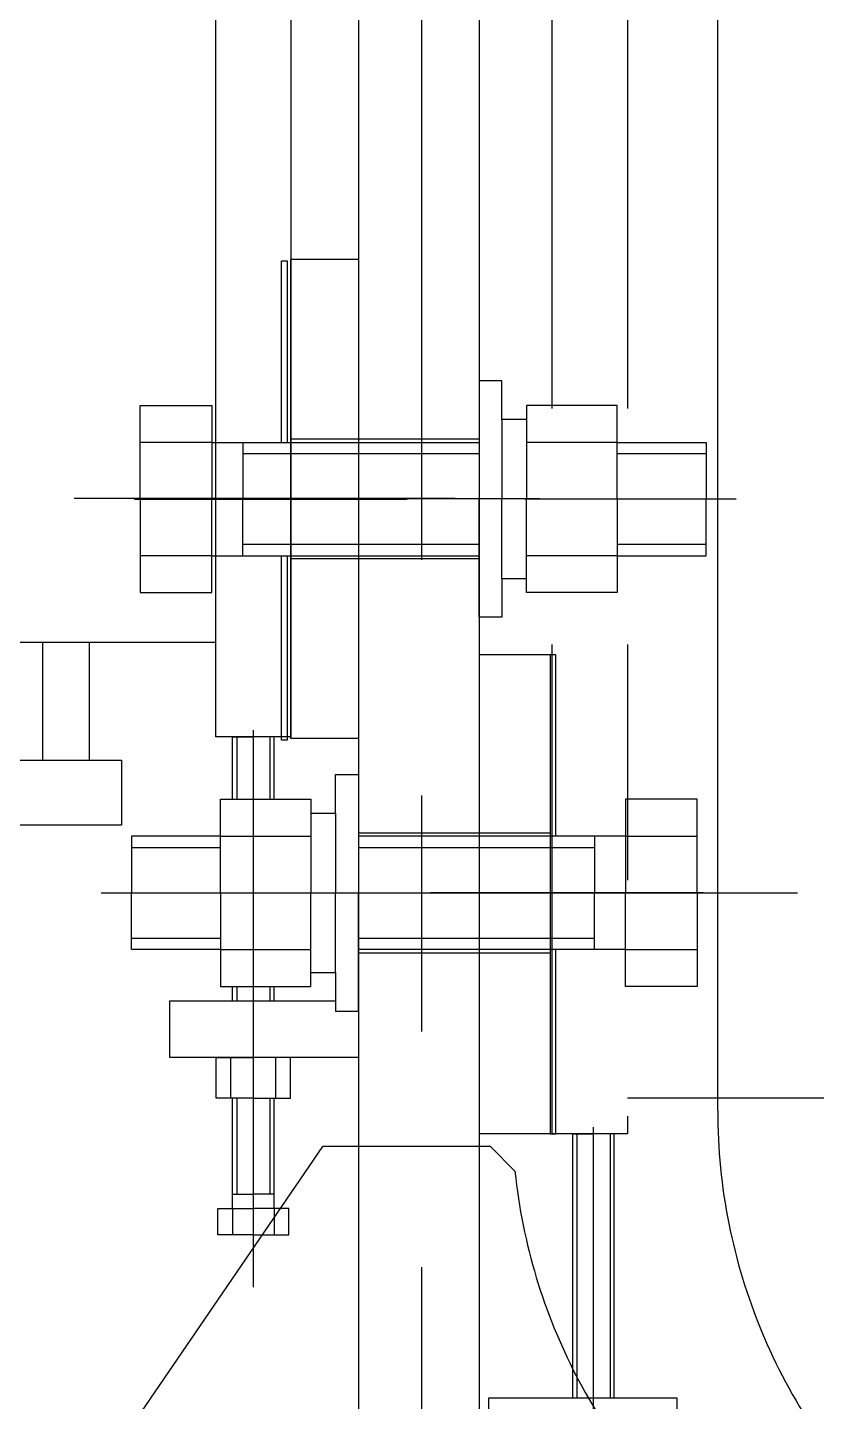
# Model space of a CAD drawing. Header units: millimetres. Extents: x 0 to 21000, y 0 to 14850.
# Drawn here: x 4717 to 5135, y 6995 to 7724 of the extents above; entities that cross this region are included whole.
import ezdxf

# ---------------------------------------------------------------- set-up
doc = ezdxf.new("R2010")
doc.units = ezdxf.units.MM
doc.header["$LTSCALE"] = 500
doc.linetypes.add('G', pattern=[2, 1.25, -0.25, 0.25, -0.25])
doc.linetypes.add('K', pattern=[2.5, 1.25, -0.25, 0.25, -0.25, 0.25, -0.25])
for name, color, linetype in [('01', 7, 'Continuous'), ('02', 1, 'Continuous'), ('05', 4, 'G'), ('07', 6, 'K')]:
    doc.layers.add(name, color=color, linetype=linetype)

# ---------------------------------------------------------------- blocks, each defined once
blk = doc.blocks.new('retew')
at = {"layer": '07', "color": 6, "linetype": 'K'}
for p, q in [((69163.08, 1112.12), (68566.08, 1112.12)), ((69047.58, 839.74), (69047.58, 1112.12)), ((68921.33, 1023.32), (69175.33, 1023.32)), ((68921.33, 1023.32), (68921.33, 985.62)), ((69015.83, 921.62), (69015.83, 1023.32)), ((69079.33, 921.62), (69079.33, 1023.32)), ((69175.33, 1023.32), (69175.33, 985.62)), ((68838.58, 809.58), (68838.58, 1017.71)), ((69195.08, 1004.62), (69182.08, 991.62)), ((69182.08, 991.62), (69182.08, 902.8)), ((68566.08, 985.62), (69182.08, 985.62)), ((68806.83, 885.62), (68806.83, 985.62)), ((68870.33, 885.62), (68870.33, 985.62)), ((69182.08, 985.62), (69569.33, 985.62)), ((68566.08, 921.62), (69182.08, 921.62)), ((68711.83, 921.62), (68711.83, 885.62)), ((68965.83, 921.62), (68965.83, 885.62)), ((69182.08, 921.62), (69569.33, 921.62)), ((69544.08, 655.12), (69182.08, 902.8)), ((68711.83, 885.62), (68965.83, 885.62))]:
    blk.add_line(p, q, dxfattribs=at)
for centre, start in [((69163.08, 1417.12), 270), ((69163.08, 1307.93), 276.02244)]:
    blk.add_arc(centre, 305, start, 0, dxfattribs=at)
blk = doc.blocks.new('ewrewr')
at = {"layer": '05', "color": 142, "linetype": 'G'}
for p, q in [((-6480.28, 6782.62), (-6682.3, 6782.62)), ((-6457.75, 6027.12), (-6697.42, 6027.12))]:
    blk.add_line(p, q, dxfattribs=at)
at = {"layer": '07', "color": 6, "linetype": 'K'}
for p, q in [((-6657.2, 6955.69), (-7015.22, 6955.69)), ((-6674.2, 6955.69), (-6674.23, 6955.72)), ((-6657.2, 6921.22), (-6657.2, 6955.69)), ((-7012.2, 6921.22), (-6657.2, 6921.22)), ((-6698.79, 6921.22), (-6698.79, 6858.87)), ((-6674.2, 6921.22), (-6674.2, 6858.87)), ((-6607.2, 6908.87), (-6607.2, 5899.37)), ((-6567.2, 6908.87), (-6607.2, 6908.87)), ((-6567.2, 6908.87), (-6567.2, 6153.37)), ((-6607.2, 6858.87), (-7527.06, 6858.87)), ((-6567.2, 6153.37), (-6567.2, 5899.37)), ((-6607.2, 5918.52), (-7069.2, 5918.52)), ((-6607.2, 5899.37), (-6567.2, 5899.37))]:
    blk.add_line(p, q, dxfattribs=at)
blk = doc.blocks.new('rtret')
at = {"layer": '01'}
for p, q in [((3613.36, 5083.96), (3613.36, 5045.96)), ((3662.97, 5083.96), (3613.36, 5083.96)), ((3632.97, 5045.96), (3632.97, 5083.96)), ((3662.97, 5083.96), (3712.57, 5083.96)), ((3692.97, 5045.96), (3692.97, 5083.96)), ((3712.57, 5083.96), (3712.57, 5045.96)), ((3613.36, 5045.96), (3662.97, 5045.96)), ((3632.97, 5045.96), (3632.97, 4904.26)), ((3712.57, 5045.96), (3662.97, 5045.96)), ((3692.97, 5045.96), (3692.97, 4904.26)), ((3632.97, 5029.46), (3662.97, 5029.46)), ((3692.97, 5029.46), (3662.97, 5029.46)), ((3600.29, 4904.26), (3662.97, 4904.26)), ((3600.29, 4892.2), (3600.29, 4904.26)), ((3725.64, 4904.26), (3662.97, 4904.26)), ((3725.64, 4892.2), (3725.64, 4904.26)), ((3620.73, 4892.2), (3600.29, 4892.2)), ((3620.73, 4879.11), (3620.73, 4892.2)), ((3620.73, 4892.2), (3662.97, 4892.2)), ((3705.2, 4892.2), (3662.97, 4892.2)), ((3705.2, 4892.2), (3662.97, 4892.2)), ((3705.2, 4892.2), (3725.64, 4892.2)), ((3705.2, 4879.11), (3705.2, 4892.2)), ((3613.36, 4879.11), (3662.97, 4879.11)), ((3613.36, 4831.11), (3613.36, 4879.11)), ((3632.97, 4831.11), (3632.97, 4879.11)), ((3712.57, 4879.11), (3662.97, 4879.11)), ((3692.97, 4831.11), (3692.97, 4879.11)), ((3712.57, 4831.11), (3712.57, 4879.11)), ((3662.97, 4831.11), (3613.36, 4831.11)), ((3632.97, 4831.11), (3632.97, 4783.9)), ((3662.97, 4831.11), (3712.57, 4831.11)), ((3692.97, 4831.11), (3692.97, 4783.9)), ((3632.97, 4783.9), (3662.97, 4783.9)), ((3692.97, 4783.9), (3662.97, 4783.9))]:
    blk.add_line(p, q, dxfattribs=at)
at = {"layer": '01', "color": 7, "linetype": 'Continuous'}
for p, q in [((3632.97, 5008.96), (3536.72, 5008.96)), ((3536.72, 5008.96), (3536.72, 5005.96)), ((3536.72, 5005.96), (3632.97, 5005.96)), ((3790.72, 5008.96), (3692.97, 5008.96)), ((3692.97, 5005.96), (3790.72, 5005.96)), ((3790.72, 5005.96), (3790.72, 5008.96))]:
    blk.add_line(p, q, dxfattribs=at)
at = {"layer": '02'}
for p, q in [((3638.97, 4904.26), (3638.97, 5029.46)), ((3686.97, 4904.26), (3686.97, 5029.46)), ((3638.97, 4783.9), (3638.97, 4831.11)), ((3686.97, 4783.9), (3686.97, 4831.11))]:
    blk.add_line(p, q, dxfattribs=at)
at = {"layer": '05'}
for p, q in [((3662.97, 5087.02), (3662.97, 4942.41)), ((3662.97, 4767.96), (3662.97, 4880.17))]:
    blk.add_line(p, q, dxfattribs=at)
blk = doc.blocks.new('*U369')
at = {"layer": '01'}
for p, q in [((-21.5, 0), (-21.5, 19.78)), ((-21.5, 19.78), (0, 19.78)), ((0, 19.78), (0, 0)), ((-21.5, 12), (0, 12)), ((0, -19.78), (0, 0)), ((-21.5, 0), (-21.5, -19.78)), ((-21.5, -12), (0, -12)), ((-21.5, -19.78), (0, -19.78))]:
    blk.add_line(p, q, dxfattribs=at)
at = {"layer": '05'}
blk.add_line((-22.55, 0), (1.05, 0), dxfattribs=at)
blk = doc.blocks.new('ertretrte')
at = {"layer": '01'}
for p, q in [((4716.22, 5073.26), (4686.22, 5073.26)), ((4686.22, 5073.26), (4686.22, 4973.26)), ((4716.22, 4973.26), (4716.22, 5073.26)), ((4810.22, 5047.82), (4796.22, 5047.82)), ((4796.22, 5047.82), (4796.22, 5028.96)), ((4810.22, 5028.96), (4810.22, 5047.82)), ((4686.22, 5039.96), (4546.22, 5039.96)), ((4546.22, 5039.96), (4546.22, 5028.96)), ((4796.22, 5039.96), (4737.72, 5039.96)), ((4788.72, 5039.96), (4788.72, 5028.96)), ((4796.22, 5039.96), (4810.22, 5039.96)), ((4546.22, 5017.96), (4546.22, 5028.96)), ((4788.72, 5017.96), (4788.72, 5028.96)), ((4796.22, 5010.1), (4796.22, 5028.96)), ((4810.22, 5028.96), (4810.22, 5010.1)), ((4686.22, 5017.96), (4546.22, 5017.96)), ((4796.22, 5017.96), (4737.72, 5017.96)), ((4796.22, 5017.96), (4810.22, 5017.96)), ((4810.22, 5010.1), (4796.22, 5010.1)), ((4686.22, 4973.26), (4716.22, 4973.26))]:
    blk.add_line(p, q, dxfattribs=at)
at = {"layer": '02'}
for p, q in [((4546.22, 5037.76), (4686.22, 5037.76)), ((4737.72, 5037.76), (4788.72, 5037.76)), ((4546.22, 5020.16), (4686.22, 5020.16)), ((4737.72, 5020.16), (4788.72, 5020.16))]:
    blk.add_line(p, q, dxfattribs=at)
at = {"layer": '05'}
for p in [(4813.28, 5028.96), (4837.98, 5028.96)]:
    blk.add_line(p, (4542.67, 5028.96), dxfattribs=at)
at = {"layer": '01', "rotation": 180}
blk.add_blockref('*U369', (4716.22, 5028.96), dxfattribs=at)

msp = doc.modelspace()

# ---------------------------------------------------------------- linework, layer by layer
at = {"layer": '01'}
for p, q in [((4825.61, 7314.59), (4825.61, 7347.74)), ((4825.61, 7347.74), (4836.61, 7347.74)), ((4847.61, 7347.74), (4836.61, 7347.74)), ((4847.61, 7314.59), (4847.61, 7347.74)), ((4825.61, 7207.74), (4825.61, 7215.38)), ((4847.61, 7207.74), (4847.61, 7215.38)), ((4792.31, 7207.74), (4880.25, 7207.74)), ((4792.31, 7177.74), (4792.31, 7207.74)), ((4892.31, 7207.74), (4892.31, 7177.74)), ((4892.31, 7177.74), (4792.31, 7177.74)), ((4825.61, 7097.74), (4825.61, 7156.24)), ((4847.61, 7097.74), (4847.61, 7156.24)), ((4825.61, 7105.24), (4836.61, 7105.24)), ((4847.61, 7105.24), (4836.61, 7105.24)), ((4817.75, 7097.74), (4836.61, 7097.74)), ((4817.75, 7083.74), (4817.75, 7097.74)), ((4825.61, 7097.74), (4825.61, 7083.74)), ((4855.47, 7097.74), (4836.61, 7097.74)), ((4847.61, 7097.74), (4847.61, 7083.74)), ((4855.47, 7083.74), (4855.47, 7097.74)), ((4836.61, 7083.74), (4817.75, 7083.74)), ((4836.61, 7083.74), (4855.47, 7083.74))]:
    msp.add_line(p, q, dxfattribs=at)
at = {"layer": '02'}
for p, q in [((4827.81, 7347.74), (4827.81, 7314.59)), ((4845.41, 7347.74), (4845.41, 7314.59)), ((4827.81, 7215.38), (4827.81, 7207.74)), ((4845.41, 7215.38), (4845.41, 7207.74)), ((4827.81, 7156.24), (4827.81, 7105.24)), ((4845.41, 7156.24), (4845.41, 7105.24))]:
    msp.add_line(p, q, dxfattribs=at)
at = {"layer": '05'}
for p, q in [((4925.81, 9066.59), (4925.81, 6204.86)), ((4836.61, 7055.97), (4836.61, 7351.29)), ((4836.61, 7080.67), (4836.61, 7351.29))]:
    msp.add_line(p, q, dxfattribs=at)

# ---------------------------------------------------------------- block references
at = {"layer": '01', "xscale": -1}
for name, p, rotation in [('ewrewr', (11423.86, 14256.61), 179.9999999999978), ('rtret', (9860.57, 11136.7), 89.99999999999999)]:
    msp.add_blockref(name, p, dxfattribs=dict(at, rotation=rotation))
msp.add_blockref('ewrewr', (-1572.24, 1237.86), dxfattribs=at)
at = {"layer": '01', "rotation": 270}
for name, p in [('rtret', (-11.95, 10927.95)), ('ertretrte', (-11.95, 11683.45))]:
    msp.add_blockref(name, p, dxfattribs=at)
at = {"layer": '01', "extrusion": (0, 0, -1), "zscale": -1, "rotation": 90.00000000000001}
msp.add_blockref('*U369', (-4836.61, 7177.74), dxfattribs=at)
at = {"layer": '07', "rotation": 270}
msp.add_blockref('retew', (3970.69, 76312.57), dxfattribs=at)

doc.saveas('drawing.dxf')
